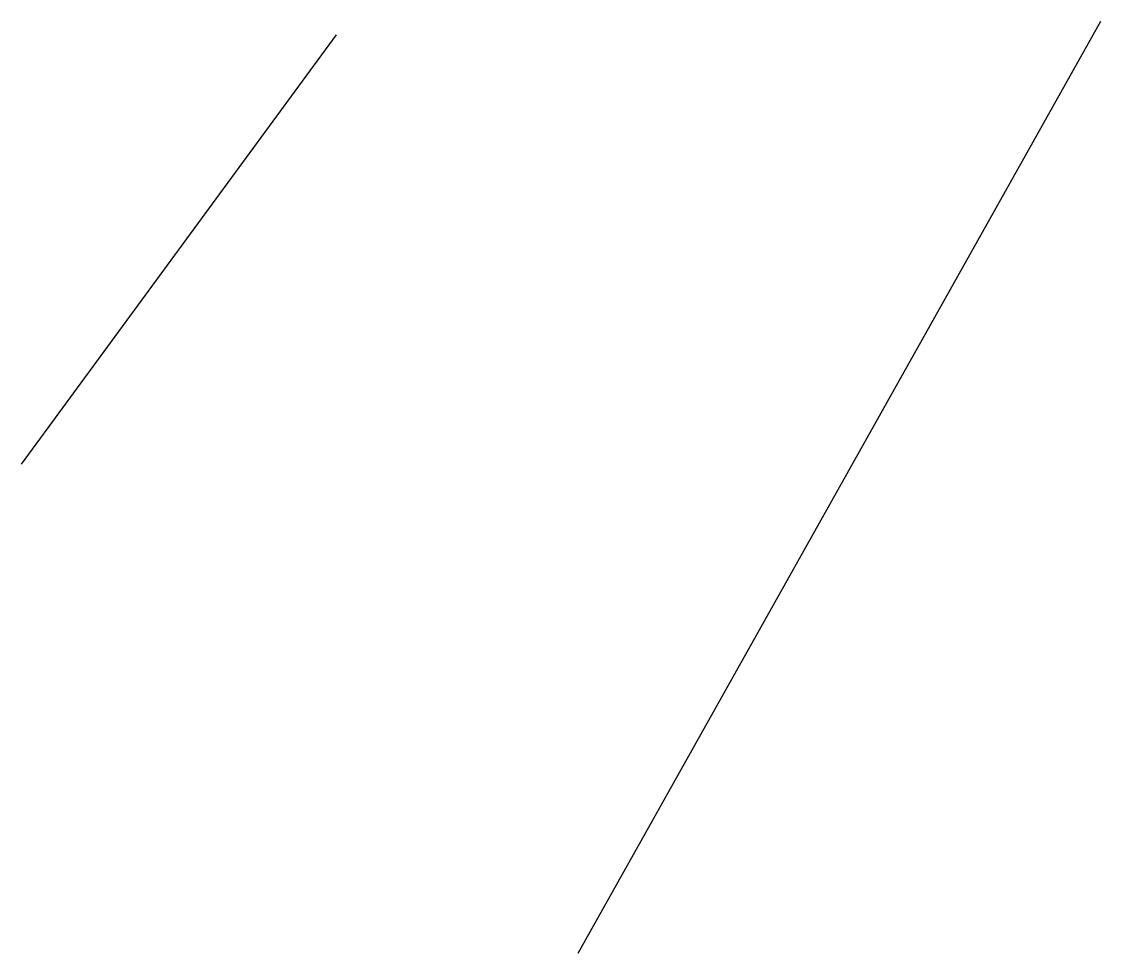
# Model space of a CAD drawing. Extents: x 34 to 164, y 125 to 237.
import ezdxf

# ---------------------------------------------------------------- set-up
doc = ezdxf.new("R2010")
doc.units = 0
doc.layers.add('Layer_1', color=7, linetype='CONTINUOUS')

msp = doc.modelspace()

# ---------------------------------------------------------------- linework, layer by layer
at = {"layer": 'Layer_1', "color": 7}
for points in [[(163.688889, 237.066674), (100.793652, 124.984133)], [(33.866667, 183.847626), (71.765078, 235.453974)]]:
    msp.add_lwpolyline(points, dxfattribs=at)

doc.saveas('drawing.dxf')
